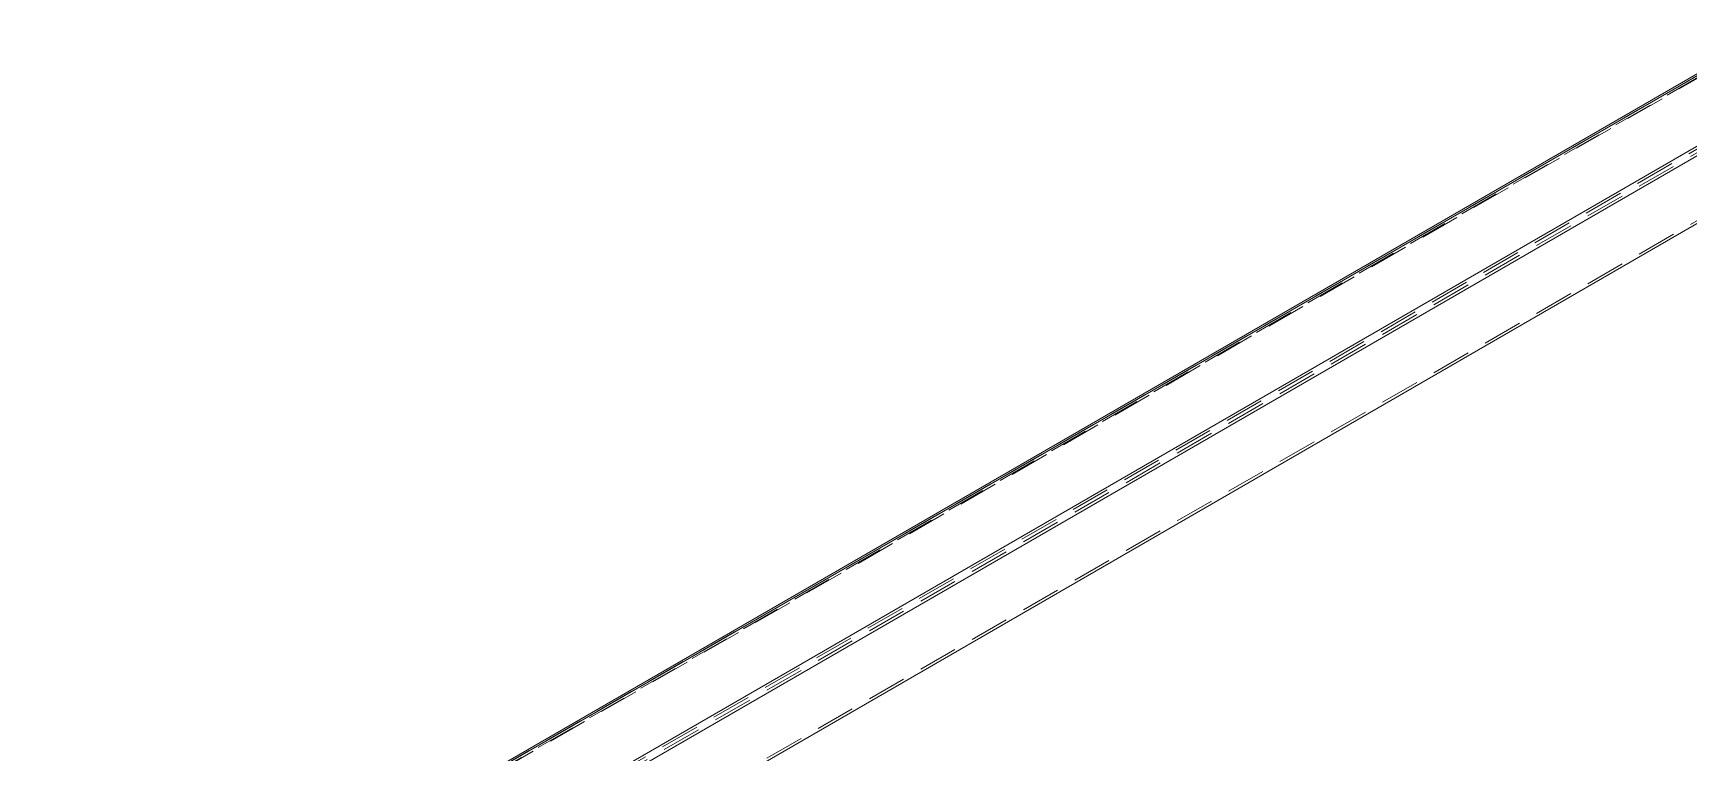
# Model space of a CAD drawing. Header units: millimetres. Extents: x 1 to 4201, y 2 to 2972.
# Drawn here: x 3109 to 3641, y 2228 to 2459 of the extents above; entities that cross this region are included whole.
import ezdxf

# ---------------------------------------------------------------- set-up
doc = ezdxf.new("R2010")
doc.units = ezdxf.units.MM
doc.header["$LTSCALE"] = 10
doc.linetypes.add('HIDDEN', pattern=[1.905, 1.27, -0.635])

msp = doc.modelspace()

# ---------------------------------------------------------------- linework, layer by layer
at = {"color": 7, "linetype": 'HIDDEN', "lineweight": 0}
for p, q in [((3108.538, 2136.88), (3891.406, 2588.82)), ((3892.362, 2588.68), (3109.494, 2136.74)), ((3109.851, 2136.705), (3892.719, 2588.645)), ((3109.851, 2136.705), (3892.214, 2588.353)), ((3129.448, 2125.392), (3912.316, 2577.332)), ((3129.953, 2124.517), (3912.821, 2576.457)), ((3129.953, 2102.704), (3912.821, 2554.644))]:
    msp.add_line(p, q, dxfattribs=at)
at = {"color": 7, "linetype": 'Continuous', "lineweight": 15}
for p, q in [((3891.791, 2589.67), (3108.922, 2137.73)), ((3109.851, 2137.638), (3892.719, 2589.578)), ((3129.448, 2126.325), (3912.316, 2578.265)), ((3130.761, 2124.05), (3913.629, 2575.991)), ((3130.761, 2102.237), (3913.629, 2554.177))]:
    msp.add_line(p, q, dxfattribs=at)

doc.saveas('drawing.dxf')
